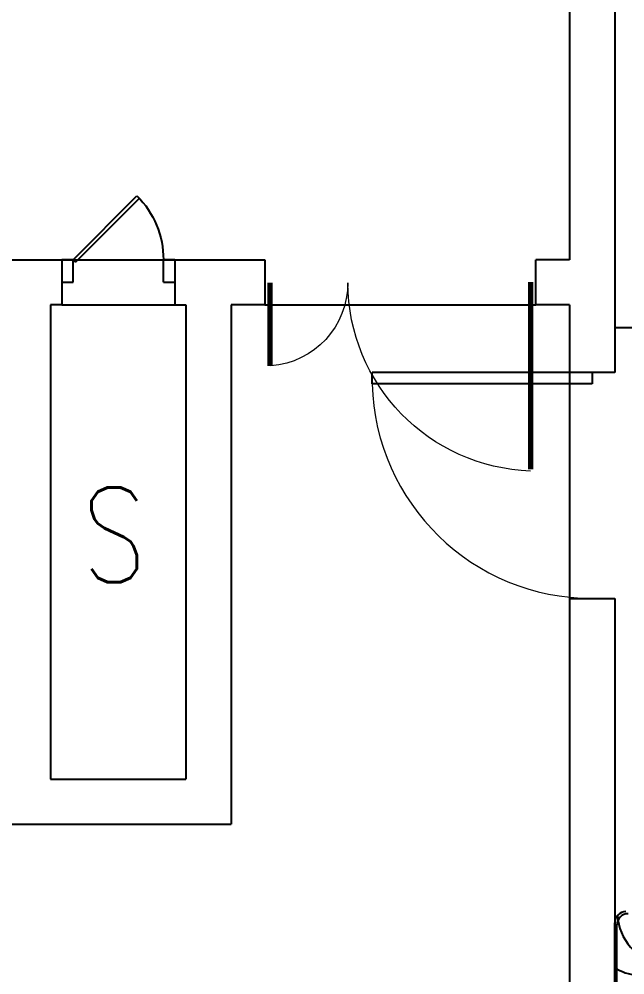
# Model space of a CAD drawing. Extents: x -634437 to -602837, y -712943 to -698043.
# Drawn here: x -617576 to -614892, y -708111 to -703878 of the extents above; entities that cross this region are included whole.
import ezdxf
from ezdxf.enums import TextEntityAlignment as Align

# ---------------------------------------------------------------- set-up
doc = ezdxf.new("R2010")
doc.units = 0
doc.header["$LTSCALE"] = 1000
doc.header["$MEASUREMENT"] = 0
doc.layers.get('0').update_dxf_attribs({"linetype": 'CONTINUOUS'})
for name, color, linetype in [('F', 8, 'CONTINUOUS'), ('WALL', 2, 'CONTINUOUS'), ('WINDOW', 4, 'CONTINUOUS'), ('Windows(门窗)', 4, 'CONTINUOUS'), ('Windows_Text(门窗编号)', 7, 'CONTINUOUS'), ('房间名称', 7, 'CONTINUOUS')]:
    doc.layers.add(name, color=color, linetype=linetype)
doc.styles.add('_HZTXT', font='txt.shx', dxfattribs={"width": 0.8, "bigfont": 'HZTXT.shx'})
doc.styles.add('hztext', font='bzxw.shx', dxfattribs={"width": 0.7, "bigfont": 'bzhz.shx'})

# ---------------------------------------------------------------- blocks, each defined once
blk = doc.blocks.new('*U31')
for p, q in [((0, 0), (50, -2.5611371e-09)), ((50, -2.5611371e-09), (49.99999999489229, -100.0000000025611)), ((449.9999999988922, -2.30274964e-08), (499.9999999988922, -2.55740815e-08)), ((449.9999999988922, -2.30274964e-08), (449.9999999937845, -100.0000000230275)), ((49.99999999489229, -100.0000000025611), (-5.1077222e-09, -100)), ((-5.1077222e-09, -100), (499.9999999937845, -100.0000000255741)), ((60.60660171327018, -89.39339828526413), (49.99999999509057, -100.0000000027575)), ((49.99999999489229, -100.0000000025593), (64.9999999949465, -100.0000000038398)), ((49.99999999489229, -100.0000000025593), (332.8427124524955, -382.8427124926249)), ((60.60660171327018, -89.39339828526413), (343.272488343647, -372.0592849480851)), ((499.9999999937845, -100.000000025574), (449.9999999937845, -100.0000000230275))]:
    blk.add_line(p, q)
blk.add_arc((49.99999999513466, -100.0000000027999), 399.9999999986497, 314.9999999967122, 359.999999996738)
at = {"layer": 'Windows_Text(门窗编号)', "style": 'hztext', "width": 0.5}
blk.add_attdef('编号', text='', height=400, dxfattribs=at).set_placement((449.9999999923383, -361.4976808725023), align=Align.MIDDLE_CENTER)
blk = doc.blocks.new('$DorLib2D$00000025')
at = {"const_width": 0.02000000000002}
for points in [[(0.4809659091480242, -0.0014478852985489), (0.4809659091480242, 0.6906370592223703)], [(-0.4809658959978972, 0.0014478759854028), (-0.4809658959978972, 0.3083976873278363)]]:
    blk.add_lwpolyline(points, dxfattribs=at)
at = {"lineweight": 13}
for centre, radius, start, end in [((0.5046168020418103, -0.0019208093578045), 0.6987497204383784, 91.93968624619532, 179.7237749158179), ((-0.5007908120541872, 0.0025725639175704), 0.3066680763238383, 359.7898704781727, 85.75082581399504)]:
    blk.add_arc(centre, radius, start, end, dxfattribs=at)
blk = doc.blocks.new('$DorLib2D$00000001')
for p, q in [((0.45, 0.975), (0.5000000000000002, 0.975)), ((0.45, 0), (0.45, 0.975)), ((0.5, 0), (0.5, 0.975)), ((0.5, 0), (0.45, 0))]:
    blk.add_line(p, q)
at = {"lineweight": 13}
blk.add_arc((0.475, 0), 0.975, 91.46928358135379, 180, dxfattribs=at)
blk = doc.blocks.new('jj1')
at = {"ltscale": 0.5}
for p, q in [((597.7193048843181, 1030.549886698136), (597.7193048843181, -941.7157383013983)), ((607.6802423843181, 1040.510824198136), (607.6802423843181, -951.6766758013983))]:
    blk.add_line(p, q, dxfattribs=at)
for centre, major_axis, ratio, start_param, end_param in [((486.912282790523, -940.6971484639216), (-213.5529861911593, 63.70355668771622), 0.9999999999923048, 4.429568477492328, 5.362028413860931), ((364.5415136036463, -996.5814881550612), (-163.5102565575131, 163.5102565575131), 0.9999999999967352, 3.979870182484501, 5.319166005355541), ((547.9146173843181, -941.7157383013983), (-35.21723226660773, -35.21723226660771), 0.9999999999820436, 0.7853981634064267, 2.356194490183365), ((557.8755548843181, -951.6766758013983), (-35.21723226660773, -35.21723226660771), 0.9999999999820436, 0.7853981634064267, 2.356194490183365)]:
    blk.add_ellipse(centre, major_axis=major_axis, ratio=ratio, start_param=start_param, end_param=end_param, dxfattribs=at)

msp = doc.modelspace()

# ---------------------------------------------------------------- linework, layer by layer
at = {"layer": 'F'}
msp.add_line((-614936.5230569085, -705243.3612371776), (-613436.5230569083, -705243.3612371776), dxfattribs=at)
at = {"layer": 'WALL'}
for p, q in [((-615136.5230569084, -703143.3612371774), (-615136.5230569084, -704943.3612371776)), ((-614936.5230569085, -703143.3612371774), (-614936.5230569085, -705443.3612371774)), ((-618136.5230569085, -704943.3612371776), (-616486.5230568527, -704943.3612371776)), ((-617386.5230569011, -704943.3612371776), (-617386.5230569047, -705143.3612371774)), ((-616886.5230569046, -704943.3612371776), (-616886.5230569084, -705143.3612371774)), ((-616486.5230568527, -704943.3612371776), (-616486.5230568527, -705143.3612372242)), ((-616486.5230568526, -704943.3612371776), (-616486.5230568525, -705143.361237232)), ((-615136.5230569084, -704943.3612371776), (-615286.5230569084, -704943.3612371776)), ((-615286.5230569084, -705143.361237241), (-615286.5230569084, -704943.3612371776)), ((-617436.5230569084, -705143.3612371774), (-617436.5230569084, -707243.3612371774)), ((-617386.5230569048, -705143.3612371774), (-617436.5230569084, -705143.3612371774)), ((-616886.5230569084, -705143.3612371774), (-616836.5230569084, -705143.3612371774)), ((-616836.5230569084, -705143.3612371774), (-616836.5230569084, -707243.3612371774)), ((-616636.5230569084, -705143.3612371774), (-616636.5230569084, -707443.3612371774)), ((-616486.5230568526, -705143.3612371774), (-616636.5230569084, -705143.3612371774)), ((-615136.5230569084, -705143.3612371774), (-615286.5230569084, -705143.3612371774)), ((-615136.5230569084, -705143.3612371774), (-615136.5230569084, -705443.3612371774)), ((-614936.5230568895, -705443.3612371774), (-615136.5230569048, -705443.3612371774)), ((-615136.5230569084, -706443.3612371432), (-615136.5230569084, -710543.3612371776)), ((-615136.5230569217, -706443.3612371432), (-614936.523056894, -706443.361237143)), ((-614936.5230569085, -706443.361237143), (-614936.5230569083, -710543.3612371776)), ((-617436.5230569084, -707243.3612371774), (-616836.5230569084, -707243.3612371774)), ((-618536.5230569085, -707443.3612371774), (-616636.5230569084, -707443.3612371774))]:
    msp.add_line(p, q, dxfattribs=at)
at = {"layer": 'WINDOW'}
for p, q in [((-616486.5230568992, -705143.3612372242), (-615286.5230568991, -705143.3612372242)), ((-616486.523056899, -705143.3612372872), (-615286.523056899, -705143.3612372872)), ((-615136.5230569084, -705443.3612371607), (-615136.5230569084, -706443.3612371607))]:
    msp.add_line(p, q, dxfattribs=at)
at = {"layer": 'Windows(门窗)'}
msp.add_line((-617386.5230569047, -705143.3612371774), (-616886.5230569083, -705143.3612371681), dxfattribs=at)

# ---------------------------------------------------------------- block references
at = {"layer": 'F', "rotation": 180}
msp.add_blockref('jj1', (-614328.842814524, -708831.3090878256), dxfattribs=at)
at = {"layer": 'WINDOW'}
for name, p, xscale, yscale, zscale, rotation in [('$DorLib2D$00000025', (-615886.5230568991, -705043.3612372241), -1200, 1200, 1200, 180), ('$DorLib2D$00000025', (-615886.523056899, -705043.3612372241), -1200, 1200, 1200, 180), ('$DorLib2D$00000001', (-615036.5230534401, -705943.3612371606), -1000, -1000, -1000, 270)]:
    msp.add_blockref(name, p, dxfattribs=dict(at, xscale=xscale, yscale=yscale, zscale=zscale, rotation=rotation))
at = {"layer": 'Windows(门窗)', "xscale": -1, "rotation": 180}
msp.add_blockref('*U31', (-617386.5230569011, -705043.3612371775), dxfattribs=at)

# ---------------------------------------------------------------- texts
at = {"layer": '房间名称', "style": '_HZTXT', "width": 0.8}
msp.add_text('S', height=420, dxfattribs=at).set_placement((-617154.8925126925, -706371.843938311), align=Align.CENTER)

doc.saveas('drawing.dxf')
